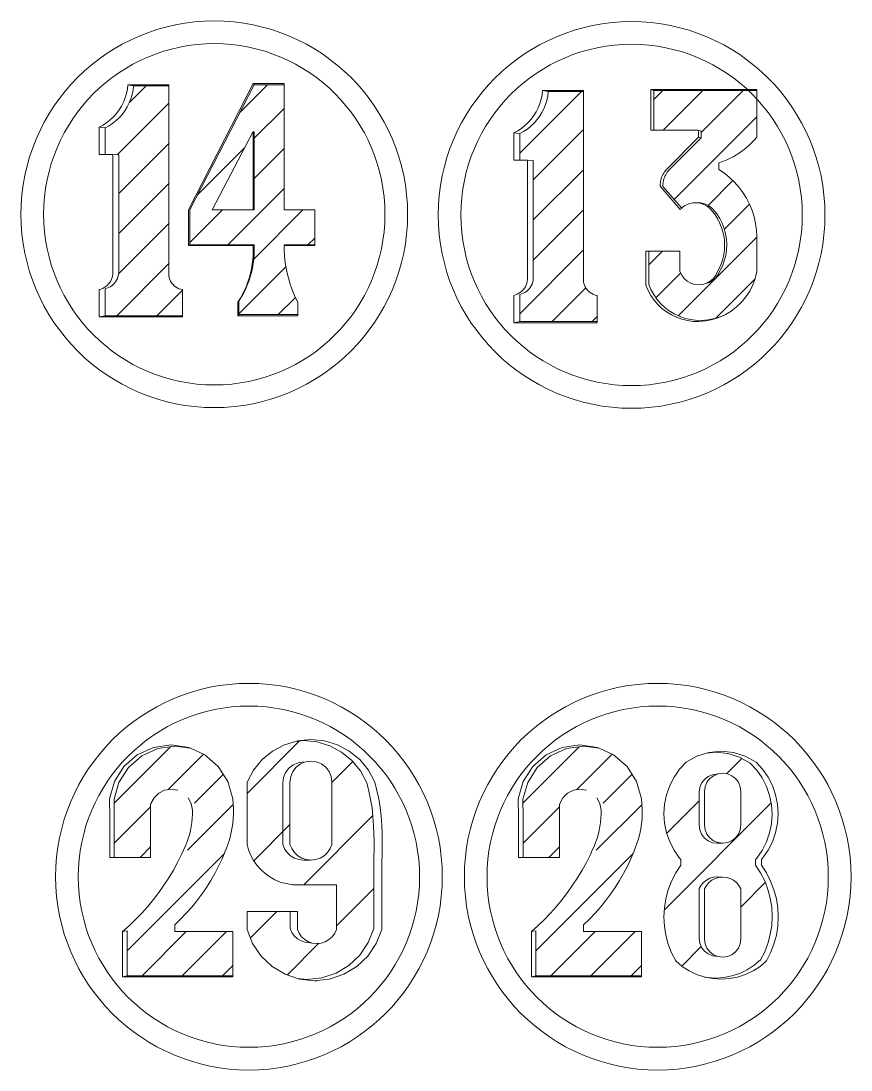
# Model space of a CAD drawing. Header units: inches. Extents: x 352 to 11605, y -941 to 2503.
# Drawn here: x 4864.13 to 4897.87, y 742.15 to 784.79 of the extents above; entities that cross this region are included whole.
import ezdxf

# ---------------------------------------------------------------- set-up
doc = ezdxf.new("R2010")
doc.units = ezdxf.units.IN
doc.header["$MEASUREMENT"] = 0
pattern_1 = [(45, (4354.5797, 1323.5204), (-0.8148213, 0.8148213), [])]

msp = doc.modelspace()

# ---------------------------------------------------------------- hatches: boundary and pattern name
at = {"lineweight": 20}
h = msp.add_hatch(dxfattribs=at)
h.set_pattern_fill('ANSI31', color=256, scale=9.218651)
h.set_pattern_definition(pattern_1)
h.paths.add_polyline_path([(4870.549, 773.909), (4870.48, 773.942), (4870.414, 773.983), (4870.355, 774.031), (4870.301, 774.086), (4870.254, 774.148), (4870.215, 774.214), (4870.184, 774.284), (4870.161, 774.358), (4870.147, 774.434), (4870.143, 774.511), (4870.143, 782.151), (4868.709, 782.151), (4868.688, 781.973), (4868.651, 781.797), (4868.6, 781.625), (4868.533, 781.458), (4868.452, 781.297), (4868.358, 781.144), (4868.251, 781), (4868.132, 780.865), (4868.001, 780.742), (4867.86, 780.63), (4867.71, 780.531), (4867.552, 780.445), (4867.552, 779.362), (4867.864, 779.362), (4868.102, 779.345), (4868.102, 774.541), (4868.092, 774.467), (4868.074, 774.394), (4868.049, 774.324), (4868.017, 774.256), (4867.977, 774.192), (4867.931, 774.133), (4867.879, 774.079), (4867.822, 774.031), (4867.76, 773.989), (4867.694, 773.954), (4867.624, 773.926), (4867.552, 773.905), (4867.552, 772.806), (4870.698, 772.806), (4870.698, 773.869), (4870.622, 773.884)])
h = msp.add_hatch(dxfattribs=at)
h.set_pattern_fill('ANSI31', color=256, scale=9.218651)
h.set_pattern_definition([(45, (4354.5797, 1323.5204), (-0.8148213, 0.8148213), [])])
h.paths.add_polyline_path([(4874.823, 782.199), (4873.606, 782.199), (4870.995, 777.114), (4870.995, 775.687), (4873.606, 775.687), (4873.607, 775.474), (4873.603, 775.291), (4873.589, 775.109), (4873.568, 774.928), (4873.537, 774.747), (4873.498, 774.569), (4873.45, 774.393), (4873.393, 774.219), (4873.328, 774.048), (4873.255, 773.881), (4873.174, 773.717), (4873.085, 773.558), (4872.988, 773.403), (4872.988, 772.853), (4875.378, 772.853), (4875.378, 773.361), (4875.291, 773.54), (4875.211, 773.723), (4875.139, 773.909), (4875.074, 774.098), (4875.016, 774.289), (4874.965, 774.482), (4874.922, 774.677), (4874.887, 774.873), (4874.859, 775.07), (4874.839, 775.269), (4874.827, 775.468), (4874.822, 775.687), (4876.072, 775.687), (4876.072, 777.108), (4874.823, 777.108)])
h.paths.add_polyline_path([(4873.574, 780.3), (4873.606, 780.275), (4873.606, 777.114), (4873.574, 777.108), (4871.908, 777.108)], flags=16)
h = msp.add_hatch(dxfattribs=at)
h.set_pattern_fill('ANSI31', color=256, scale=9.218651)
h.set_pattern_definition(pattern_1)
h.paths.add_polyline_path([(4887.402, 773.676), (4887.333, 773.709), (4887.267, 773.75), (4887.207, 773.798), (4887.154, 773.853), (4887.107, 773.915), (4887.068, 773.981), (4887.036, 774.051), (4887.014, 774.125), (4887, 774.201), (4886.996, 774.278), (4886.996, 781.918), (4885.562, 781.918), (4885.541, 781.74), (4885.504, 781.564), (4885.452, 781.392), (4885.386, 781.225), (4885.305, 781.064), (4885.211, 780.911), (4885.104, 780.767), (4884.984, 780.632), (4884.854, 780.509), (4884.713, 780.397), (4884.563, 780.298), (4884.405, 780.212), (4884.405, 779.129), (4884.717, 779.129), (4884.955, 779.112), (4884.955, 774.308), (4884.945, 774.234), (4884.927, 774.161), (4884.902, 774.091), (4884.869, 774.023), (4884.83, 773.96), (4884.784, 773.9), (4884.732, 773.846), (4884.675, 773.798), (4884.613, 773.756), (4884.547, 773.721), (4884.477, 773.693), (4884.405, 773.672), (4884.405, 772.573), (4887.551, 772.573), (4887.551, 773.636), (4887.475, 773.651)])
h = msp.add_hatch(dxfattribs=at)
h.set_pattern_fill('ANSI31', color=256, scale=9.218651)
h.set_pattern_definition(pattern_1)
h.paths.add_polyline_path([(4894.034, 781.966), (4889.849, 781.966), (4889.849, 780.345), (4891.674, 780.345), (4891.773, 780.316), (4891.773, 780.042), (4890.482, 778.738), (4890.402, 778.645), (4890.367, 778.594), (4890.335, 778.541), (4890.307, 778.486), (4890.283, 778.43), (4890.263, 778.371), (4890.247, 778.312), (4890.236, 778.251), (4890.225, 778.129), (4890.226, 778.067), (4890.985, 777.183), (4891.009, 777.207), (4891.104, 777.275), (4891.208, 777.33), (4891.318, 777.37), (4891.433, 777.395), (4891.549, 777.403), (4891.65, 777.403), (4891.766, 777.395), (4891.879, 777.371), (4891.988, 777.331), (4892.091, 777.277), (4892.185, 777.209), (4892.268, 777.128), (4892.409, 776.955), (4892.531, 776.767), (4892.633, 776.568), (4892.714, 776.36), (4892.773, 776.144), (4892.808, 775.923), (4892.821, 775.699), (4892.81, 775.476), (4892.776, 775.255), (4892.719, 775.039), (4892.64, 774.829), (4892.54, 774.629), (4892.468, 774.481), (4892.369, 774.351), (4892.244, 774.243), (4892.101, 774.163), (4892.005, 774.131), (4891.847, 774.081), (4891.682, 774.064), (4891.517, 774.081), (4891.358, 774.131), (4891.213, 774.212), (4891.088, 774.321), (4890.987, 774.452), (4890.915, 774.602), (4890.915, 775.435), (4889.647, 775.435), (4889.647, 774.08), (4889.737, 773.869), (4889.849, 773.668), (4889.981, 773.48), (4890.131, 773.306), (4890.298, 773.149), (4890.481, 773.01), (4890.677, 772.89), (4890.884, 772.791), (4891.101, 772.714), (4891.324, 772.659), (4891.551, 772.628), (4891.781, 772.62), (4892.057, 772.643), (4892.329, 772.697), (4892.593, 772.782), (4892.789, 772.871), (4892.998, 772.996), (4893.22, 773.167), (4893.422, 773.362), (4893.599, 773.578), (4893.751, 773.814), (4893.875, 774.065), (4893.97, 774.329), (4894.034, 774.602), (4894.034, 776.02), (4894.022, 776.293), (4893.987, 776.564), (4893.929, 776.831), (4893.848, 777.091), (4893.746, 777.345), (4893.622, 777.588), (4893.477, 777.82), (4893.314, 778.039), (4893.132, 778.242), (4892.934, 778.43), (4892.72, 778.6), (4892.492, 778.751), (4892.492, 779.029), (4892.641, 779.078), (4892.788, 779.135), (4892.931, 779.199), (4893.072, 779.27), (4893.208, 779.348), (4893.341, 779.433), (4893.469, 779.524), (4893.592, 779.621), (4893.711, 779.724), (4893.824, 779.833), (4893.932, 779.948), (4894.034, 780.067)])
h = msp.add_hatch(dxfattribs=at)
h.set_pattern_fill('ANSI31', color=256, scale=9.218651)
h.set_pattern_definition([(45, (4232.5109, 1323.5204), (-0.8148213, 0.8148213), [])])
h.paths.add_polyline_path([(4872.736, 747.777), (4870.378, 747.777), (4870.378, 748.054), (4870.619, 748.284), (4870.85, 748.523), (4871.071, 748.772), (4871.281, 749.029), (4871.481, 749.295), (4871.67, 749.569), (4871.847, 749.85), (4872.012, 750.139), (4872.166, 750.434), (4872.307, 750.735), (4872.435, 751.042), (4872.479, 751.161), (4872.551, 751.353), (4872.614, 751.549), (4872.666, 751.748), (4872.708, 751.949), (4872.74, 752.152), (4872.76, 752.356), (4872.77, 752.562), (4872.769, 752.767), (4872.758, 752.972), (4872.736, 753.177), (4872.538, 753.872), (4872.15, 754.483), (4871.606, 754.959), (4871.015, 755.231), (4870.397, 755.32), (4869.688, 755.218), (4869.037, 754.918), (4868.498, 754.447), (4868.115, 753.842), (4867.918, 753.153), (4867.925, 752.437), (4867.925, 750.789), (4869.401, 750.789), (4869.401, 752.955), (4869.539, 753.216), (4869.73, 753.402), (4869.969, 753.522), (4870.233, 753.563), (4870.397, 753.536), (4870.496, 753.522), (4870.501, 753.52), (4870.658, 753.495), (4870.894, 753.377), (4871.084, 753.192), (4871.208, 752.959), (4871.255, 752.699), (4871.255, 752.532), (4871.247, 752.365), (4871.231, 752.198), (4871.207, 752.033), (4871.175, 751.869), (4871.135, 751.706), (4871.088, 751.546), (4871.032, 751.388), (4870.969, 751.233), (4870.899, 751.082), (4870.821, 750.908), (4870.66, 750.589), (4870.487, 750.275), (4870.303, 749.969), (4870.107, 749.669), (4869.9, 749.377), (4869.683, 749.093), (4869.455, 748.818), (4869.217, 748.551), (4868.969, 748.293), (4868.711, 748.045), (4868.444, 747.806), (4868.444, 745.982), (4872.736, 745.982)])
h = msp.add_hatch(dxfattribs=at)
h.set_pattern_fill('ANSI31', color=256, scale=17)
h.set_pattern_definition([(45, (3921.7116, 1637.9632), (-1.502602, 1.502602), [])])
h.paths.add_polyline_path([(4878.467, 750.683), (4878.474, 750.811), (4878.484, 751.129), (4878.486, 751.446), (4878.479, 751.763), (4878.465, 752.081), (4878.439, 752.453), (4878.399, 752.8), (4878.344, 753.145), (4878.272, 753.487), (4878.185, 753.826), (4877.928, 754.306), (4877.581, 754.727), (4877.159, 755.072), (4876.678, 755.329), (4876.156, 755.487), (4875.614, 755.54), (4875.287, 755.508), (4874.842, 755.373), (4874.356, 755.114), (4873.93, 754.765), (4873.58, 754.34), (4873.32, 753.855), (4873.32, 751.323), (4873.383, 751.095), (4873.471, 750.875), (4873.584, 750.667), (4873.719, 750.473), (4873.876, 750.295), (4874.051, 750.136), (4874.243, 749.998), (4874.45, 749.882), (4874.669, 749.791), (4874.896, 749.725), (4875.13, 749.685), (4875.167, 749.683), (4876.64, 749.683), (4876.953, 749.672), (4876.953, 747.868), (4876.882, 747.709), (4876.78, 747.567), (4876.65, 747.451), (4876.499, 747.363), (4876.333, 747.309), (4876.159, 747.291), (4875.986, 747.309), (4875.683, 747.344), (4875.518, 747.397), (4875.369, 747.484), (4875.24, 747.599), (4875.139, 747.739), (4875.069, 747.897), (4875.069, 748.59), (4873.32, 748.59), (4873.32, 747.868), (4873.545, 747.295), (4873.889, 746.784), (4874.335, 746.359), (4874.863, 746.04), (4875.376, 745.867), (4875.755, 745.826), (4876.361, 745.892), (4876.939, 746.087), (4877.461, 746.403), (4877.903, 746.823), (4878.244, 747.329), (4878.467, 747.897)])
h.paths.add_polyline_path([(4876.588, 750.99), (4876.45, 750.86), (4876.286, 750.762), (4876.105, 750.702), (4875.916, 750.681), (4875.727, 750.702), (4875.546, 750.762), (4875.383, 750.86), (4875.244, 750.99), (4875.136, 751.147), (4875.064, 751.323), (4875.064, 753.855), (4875.093, 754.076), (4875.178, 754.281), (4875.314, 754.458), (4875.49, 754.593), (4875.696, 754.678), (4875.916, 754.707), (4876.137, 754.678), (4876.342, 754.593), (4876.519, 754.458), (4876.654, 754.281), (4876.739, 754.076), (4876.768, 753.855), (4876.768, 751.323), (4876.696, 751.147)], flags=16)
h = msp.add_hatch(dxfattribs=at)
h.set_pattern_fill('ANSI31', color=256, scale=9.218651)
h.set_pattern_definition([(45, (4249.1247, 1323.5204), (-0.8148213, 0.8148213), [])])
h.paths.add_polyline_path([(4889.35, 747.777), (4886.992, 747.777), (4886.992, 748.054), (4887.233, 748.284), (4887.464, 748.523), (4887.685, 748.772), (4887.895, 749.029), (4888.095, 749.295), (4888.283, 749.569), (4888.461, 749.85), (4888.626, 750.139), (4888.779, 750.434), (4888.921, 750.735), (4889.049, 751.042), (4889.093, 751.161), (4889.165, 751.353), (4889.228, 751.549), (4889.28, 751.748), (4889.322, 751.949), (4889.353, 752.152), (4889.374, 752.356), (4889.384, 752.562), (4889.383, 752.767), (4889.372, 752.972), (4889.35, 753.177), (4889.151, 753.872), (4888.764, 754.483), (4888.22, 754.959), (4887.629, 755.231), (4887.011, 755.32), (4886.302, 755.218), (4885.651, 754.918), (4885.112, 754.447), (4884.729, 753.842), (4884.532, 753.153), (4884.539, 752.437), (4884.539, 750.789), (4886.015, 750.789), (4886.015, 752.955), (4886.153, 753.216), (4886.344, 753.402), (4886.583, 753.522), (4886.847, 753.563), (4887.011, 753.536), (4887.11, 753.522), (4887.114, 753.52), (4887.272, 753.495), (4887.508, 753.377), (4887.697, 753.192), (4887.822, 752.959), (4887.869, 752.699), (4887.869, 752.532), (4887.861, 752.365), (4887.845, 752.198), (4887.821, 752.033), (4887.789, 751.869), (4887.749, 751.706), (4887.702, 751.546), (4887.646, 751.388), (4887.583, 751.233), (4887.513, 751.082), (4887.434, 750.908), (4887.274, 750.589), (4887.101, 750.275), (4886.917, 749.969), (4886.721, 749.669), (4886.514, 749.377), (4886.297, 749.093), (4886.069, 748.818), (4885.83, 748.551), (4885.582, 748.293), (4885.325, 748.045), (4885.058, 747.806), (4885.058, 745.982), (4889.35, 745.982)])
h = msp.add_hatch(dxfattribs=at)
h.set_pattern_fill('ANSI31', color=256, scale=17)
h.set_pattern_definition([(45, (3925.4013, 1637.9987), (-1.502602, 1.502602), [])])
h.paths.add_polyline_path([(4893.99, 750.71), (4894.034, 750.758), (4894.255, 751.075), (4894.432, 751.419), (4894.56, 751.784), (4894.638, 752.162), (4894.665, 752.548), (4894.638, 752.934), (4894.56, 753.313), (4894.432, 753.677), (4894.255, 754.021), (4894.034, 754.338), (4893.772, 754.623), (4893.337, 754.867), (4892.861, 755.018), (4892.364, 755.069), (4891.989, 755.03), (4891.606, 754.909), (4891.167, 754.662), (4890.902, 754.375), (4890.678, 754.055), (4890.5, 753.708), (4890.37, 753.339), (4890.292, 752.957), (4890.265, 752.567), (4890.292, 752.178), (4890.37, 751.795), (4890.5, 751.427), (4890.678, 751.08), (4890.902, 750.76), (4890.947, 750.711), (4890.947, 750.473), (4890.743, 750.159), (4890.574, 749.825), (4890.44, 749.476), (4890.343, 749.114), (4890.285, 748.745), (4890.265, 748.371), (4890.285, 747.997), (4890.343, 747.628), (4890.44, 747.266), (4890.574, 746.917), (4890.743, 746.583), (4891.003, 746.364), (4891.288, 746.18), (4891.594, 746.034), (4891.889, 745.937), (4892.029, 745.91), (4892.364, 745.888), (4892.7, 745.91), (4893.03, 745.973), (4893.349, 746.079), (4893.652, 746.224), (4893.934, 746.406), (4894.191, 746.623), (4894.359, 746.953), (4894.492, 747.299), (4894.587, 747.657), (4894.645, 748.023), (4894.665, 748.393), (4894.645, 748.763), (4894.587, 749.129), (4894.492, 749.487), (4894.359, 749.833), (4894.191, 750.163), (4893.99, 750.474)])
h.paths.add_polyline_path([(4892.955, 749.936), (4893.092, 749.865), (4893.213, 749.769), (4893.314, 749.652), (4893.39, 749.517), (4893.39, 747.47), (4893.365, 747.279), (4893.291, 747.101), (4893.174, 746.949), (4893.021, 746.831), (4892.844, 746.758), (4892.653, 746.733), (4892.462, 746.758), (4892.239, 746.795), (4892.063, 746.868), (4891.912, 746.984), (4891.796, 747.136), (4891.723, 747.312), (4891.698, 747.501), (4891.698, 749.528), (4891.774, 749.661), (4891.873, 749.777), (4891.993, 749.872), (4892.129, 749.943), (4892.276, 749.986), (4892.428, 750.001), (4892.653, 749.995), (4892.806, 749.98)], flags=16)
h.paths.add_polyline_path([(4892.844, 751.398), (4892.653, 751.373), (4892.428, 751.365), (4892.239, 751.39), (4892.063, 751.463), (4891.912, 751.579), (4891.796, 751.73), (4891.723, 751.907), (4891.698, 752.096), (4891.698, 753.447), (4891.723, 753.636), (4891.796, 753.812), (4891.912, 753.964), (4892.063, 754.08), (4892.239, 754.153), (4892.462, 754.187), (4892.653, 754.213), (4892.844, 754.187), (4893.021, 754.114), (4893.174, 753.997), (4893.291, 753.844), (4893.365, 753.666), (4893.39, 753.475), (4893.39, 752.11), (4893.365, 751.919), (4893.291, 751.741), (4893.174, 751.589), (4893.021, 751.471)], flags=16)

# ---------------------------------------------------------------- linework, layer by layer
for p, q in [((4873.606, 782.199), (4874.823, 782.199)), ((4889.731, 782.01), (4889.731, 780.345)), ((4889.849, 781.966), (4889.849, 780.345)), ((4867.552, 780.445), (4867.552, 779.362)), ((4889.731, 780.345), (4889.849, 780.345)), ((4889.849, 780.345), (4891.674, 780.345)), ((4891.674, 780.345), (4891.773, 780.316)), ((4891.773, 780.316), (4891.773, 780.042)), ((4873.574, 777.108), (4873.574, 780.3)), ((4884.405, 780.212), (4884.405, 779.129)), ((4892.005, 774.131), (4891.847, 774.081)), ((4867.552, 772.806), (4870.698, 772.806)), ((4884.405, 772.573), (4887.551, 772.573)), ((4892.499, 749.98), (4892.35, 749.936)), ((4892.653, 749.995), (4892.499, 749.98))]:
    msp.add_line(p, q, dxfattribs=at)
for points in [[(4867.309, 772.758), (4870.698, 772.758), (4870.698, 772.806), (4870.698, 773.869), (4870.622, 773.884), (4870.549, 773.909), (4870.48, 773.942), (4870.414, 773.983), (4870.355, 774.031), (4870.301, 774.086), (4870.254, 774.148), (4870.215, 774.214), (4870.184, 774.284), (4870.161, 774.358), (4870.147, 774.434), (4870.143, 774.511), (4870.143, 782.151), (4870.143, 782.196), (4868.477, 782.196), (4868.456, 782.016), (4868.419, 781.838), (4868.367, 781.664), (4868.3, 781.495), (4868.218, 781.333), (4868.123, 781.179), (4868.015, 781.033), (4867.894, 780.897), (4867.762, 780.772), (4867.62, 780.659), (4867.469, 780.559), (4867.309, 780.473), (4867.309, 779.362), (4867.552, 779.362), (4867.864, 779.362), (4867.864, 774.511), (4867.854, 774.436), (4867.836, 774.362), (4867.811, 774.291), (4867.778, 774.223), (4867.738, 774.159), (4867.692, 774.099), (4867.639, 774.044), (4867.582, 773.996), (4867.519, 773.953), (4867.452, 773.918), (4867.382, 773.889), (4867.309, 773.869), (4867.309, 772.758), (4867.552, 772.806), (4867.552, 773.905), (4867.624, 773.926), (4867.694, 773.954), (4867.76, 773.989), (4867.822, 774.031), (4867.879, 774.079), (4867.931, 774.133), (4867.977, 774.192), (4868.017, 774.256), (4868.049, 774.324), (4868.074, 774.394), (4868.092, 774.467), (4868.102, 774.541), (4868.102, 779.345), (4867.864, 779.362)], [(4867.309, 780.473), (4867.552, 780.445), (4867.71, 780.531), (4867.86, 780.63), (4868.001, 780.742), (4868.132, 780.865), (4868.251, 781), (4868.358, 781.144), (4868.452, 781.297), (4868.533, 781.458), (4868.6, 781.625), (4868.651, 781.797), (4868.688, 781.973), (4868.709, 782.151)], [(4868.477, 782.196), (4868.709, 782.151), (4870.143, 782.151)], [(4870.937, 775.668), (4870.937, 777.108), (4873.574, 782.243)], [(4874.823, 775.668), (4876.072, 775.668), (4876.072, 775.687), (4876.072, 777.108), (4874.823, 777.108), (4874.823, 782.199), (4874.823, 782.243), (4873.574, 782.243), (4873.606, 782.199), (4870.995, 777.114), (4870.995, 775.687)], [(4884.162, 772.525), (4887.551, 772.525), (4887.551, 772.573), (4887.551, 773.636), (4887.475, 773.651), (4887.402, 773.676), (4887.333, 773.709), (4887.267, 773.75), (4887.207, 773.798), (4887.154, 773.853), (4887.107, 773.915), (4887.068, 773.981), (4887.036, 774.051), (4887.014, 774.125), (4887, 774.201), (4886.996, 774.278), (4886.996, 781.918), (4886.996, 781.963), (4885.33, 781.963), (4885.309, 781.783), (4885.272, 781.605), (4885.22, 781.431), (4885.153, 781.262), (4885.071, 781.1), (4884.976, 780.946), (4884.868, 780.8), (4884.747, 780.664), (4884.615, 780.539), (4884.473, 780.426), (4884.322, 780.326), (4884.162, 780.24), (4884.162, 779.129), (4884.405, 779.129), (4884.717, 779.129), (4884.717, 774.278), (4884.707, 774.203), (4884.689, 774.129), (4884.664, 774.058), (4884.631, 773.99), (4884.591, 773.926), (4884.545, 773.866), (4884.492, 773.811), (4884.434, 773.763), (4884.372, 773.72), (4884.305, 773.685), (4884.235, 773.656), (4884.162, 773.636), (4884.162, 772.525), (4884.405, 772.573), (4884.405, 773.672), (4884.477, 773.693), (4884.547, 773.721), (4884.613, 773.756), (4884.675, 773.798), (4884.732, 773.846), (4884.784, 773.9), (4884.83, 773.96), (4884.869, 774.023), (4884.902, 774.091), (4884.927, 774.161), (4884.945, 774.234), (4884.955, 774.308), (4884.955, 779.112), (4884.717, 779.129)], [(4884.162, 780.24), (4884.405, 780.212), (4884.563, 780.298), (4884.713, 780.397), (4884.854, 780.509), (4884.984, 780.632), (4885.104, 780.767), (4885.211, 780.911), (4885.305, 781.064), (4885.386, 781.225), (4885.452, 781.392), (4885.504, 781.564), (4885.541, 781.74), (4885.562, 781.918)], [(4885.33, 781.963), (4885.562, 781.918), (4886.996, 781.918)], [(4893.22, 773.167), (4893.422, 773.362), (4893.599, 773.578), (4893.751, 773.814), (4893.875, 774.065), (4893.97, 774.329), (4894.034, 774.602), (4894.034, 776.02), (4894.022, 776.293), (4893.987, 776.564), (4893.929, 776.831), (4893.848, 777.091), (4893.746, 777.345), (4893.622, 777.588), (4893.477, 777.82), (4893.314, 778.039), (4893.132, 778.242), (4892.934, 778.43), (4892.72, 778.6), (4892.492, 778.751), (4892.492, 779.029), (4892.641, 779.078), (4892.788, 779.135), (4892.931, 779.199), (4893.072, 779.27), (4893.208, 779.348), (4893.341, 779.433), (4893.469, 779.524), (4893.592, 779.621), (4893.711, 779.724), (4893.824, 779.833), (4893.932, 779.948), (4894.034, 780.067), (4894.034, 781.966)], [(4891.674, 780.345), (4891.674, 780.067), (4891.773, 780.042), (4890.482, 778.738), (4890.402, 778.645), (4890.367, 778.594), (4890.335, 778.541), (4890.307, 778.486), (4890.283, 778.43), (4890.263, 778.371), (4890.247, 778.312), (4890.236, 778.251), (4890.225, 778.129), (4890.226, 778.067), (4890.985, 777.183)], [(4891.674, 780.067), (4890.37, 778.751), (4890.289, 778.657), (4890.254, 778.606), (4890.222, 778.552), (4890.194, 778.497), (4890.17, 778.439), (4890.149, 778.381), (4890.133, 778.32), (4890.121, 778.259), (4890.111, 778.135), (4890.112, 778.073), (4890.925, 777.125), (4890.985, 777.183), (4891.009, 777.207), (4891.104, 777.275), (4891.208, 777.33), (4891.318, 777.37), (4891.433, 777.395), (4891.549, 777.403)], [(4873.574, 775.668), (4870.937, 775.668), (4870.995, 775.687), (4873.606, 775.687)], [(4876.072, 775.687), (4874.843, 775.687), (4874.823, 775.668), (4874.827, 775.468), (4874.839, 775.269), (4874.859, 775.07), (4874.887, 774.873), (4874.922, 774.677), (4874.965, 774.482), (4875.016, 774.289), (4875.074, 774.098), (4875.139, 773.909), (4875.211, 773.723), (4875.291, 773.54), (4875.378, 773.361), (4875.378, 772.853), (4875.378, 772.806), (4872.949, 772.806), (4872.949, 773.361), (4873.047, 773.517), (4873.137, 773.678), (4873.219, 773.844), (4873.293, 774.013), (4873.358, 774.185), (4873.415, 774.361), (4873.464, 774.539), (4873.503, 774.719), (4873.534, 774.901), (4873.557, 775.084), (4873.57, 775.268), (4873.574, 775.452)], [(4873.574, 775.452), (4873.574, 775.668), (4873.606, 775.687), (4873.607, 775.474), (4873.603, 775.291), (4873.589, 775.109), (4873.568, 774.928), (4873.537, 774.747), (4873.498, 774.569), (4873.45, 774.393), (4873.393, 774.219), (4873.328, 774.048), (4873.255, 773.881), (4873.174, 773.717), (4873.085, 773.558), (4872.988, 773.403), (4872.988, 772.853)], [(4891.847, 774.081), (4891.682, 774.064), (4891.517, 774.081), (4891.358, 774.131), (4891.213, 774.212), (4891.088, 774.321), (4890.987, 774.452), (4890.915, 774.602), (4890.915, 775.435), (4889.647, 775.435), (4889.527, 775.435), (4889.527, 774.047), (4889.618, 773.833), (4889.731, 773.631), (4889.864, 773.441), (4890.016, 773.265), (4890.185, 773.107), (4890.369, 772.966), (4890.567, 772.845), (4890.776, 772.745), (4890.995, 772.667), (4891.22, 772.612), (4891.45, 772.581), (4891.682, 772.573), (4891.961, 772.596), (4892.236, 772.651), (4892.502, 772.736), (4892.758, 772.852), (4892.789, 772.871), (4892.998, 772.996), (4893.22, 773.167)], [(4889.647, 775.435), (4889.647, 774.08), (4889.737, 773.869), (4889.849, 773.668), (4889.981, 773.48), (4890.131, 773.306), (4890.298, 773.149), (4890.481, 773.01), (4890.677, 772.89), (4890.884, 772.791), (4891.101, 772.714), (4891.324, 772.659), (4891.551, 772.628), (4891.781, 772.62), (4892.057, 772.643), (4892.329, 772.697), (4892.593, 772.782), (4892.789, 772.871)], [(4872.949, 772.806), (4872.988, 772.853), (4875.378, 772.853)], [(4874.842, 755.373), (4875.287, 755.508), (4875.369, 755.533), (4875.916, 755.586), (4876.464, 755.533), (4876.991, 755.373), (4877.477, 755.114), (4877.903, 754.765), (4878.253, 754.34), (4878.513, 753.855), (4878.601, 753.513), (4878.673, 753.168), (4878.729, 752.819), (4878.77, 752.469), (4878.796, 752.093), (4878.81, 751.773), (4878.816, 751.452), (4878.815, 751.132), (4878.805, 750.811), (4878.798, 750.681), (4878.798, 747.868), (4878.572, 747.295), (4878.228, 746.784), (4877.782, 746.359), (4877.255, 746.04), (4876.671, 745.843), (4876.159, 745.787)], [(4867.737, 750.789), (4867.737, 752.453), (4867.73, 753.177), (4867.928, 753.872), (4868.315, 754.483), (4868.86, 754.959), (4869.517, 755.261), (4870.233, 755.365), (4870.949, 755.261), (4871.015, 755.231), (4871.606, 754.959), (4872.15, 754.483), (4872.538, 753.872), (4872.736, 753.177), (4872.758, 752.972), (4872.769, 752.767), (4872.77, 752.562), (4872.76, 752.356), (4872.74, 752.152), (4872.708, 751.949), (4872.666, 751.748), (4872.614, 751.549), (4872.551, 751.353), (4872.479, 751.161), (4872.435, 751.042), (4872.307, 750.735), (4872.166, 750.434), (4872.012, 750.139), (4871.847, 749.85), (4871.67, 749.569), (4871.481, 749.295), (4871.281, 749.029), (4871.071, 748.772), (4870.85, 748.523), (4870.619, 748.284), (4870.378, 748.054), (4870.378, 747.777), (4872.736, 747.777), (4872.736, 745.982), (4872.736, 745.935), (4868.261, 745.935)], [(4867.925, 750.789), (4867.925, 752.437), (4867.918, 753.153), (4868.115, 753.842), (4868.498, 754.447), (4869.037, 754.918), (4869.688, 755.218), (4870.397, 755.32), (4871.015, 755.231)], [(4874.842, 755.373), (4874.356, 755.114), (4873.93, 754.765), (4873.58, 754.34), (4873.32, 753.855), (4873.32, 751.323), (4873.383, 751.095), (4873.471, 750.875), (4873.584, 750.667), (4873.719, 750.473), (4873.876, 750.295), (4874.051, 750.136), (4874.243, 749.998), (4874.45, 749.882), (4874.669, 749.791), (4874.896, 749.725), (4875.13, 749.685), (4875.167, 749.683), (4875.366, 749.672), (4876.953, 749.672)], [(4875.376, 745.867), (4875.755, 745.826), (4876.361, 745.892), (4876.939, 746.087), (4877.461, 746.403), (4877.903, 746.823), (4878.244, 747.329), (4878.467, 747.897), (4878.467, 750.683), (4878.474, 750.811), (4878.484, 751.129), (4878.486, 751.446), (4878.479, 751.763), (4878.465, 752.081), (4878.439, 752.453), (4878.399, 752.8), (4878.344, 753.145), (4878.272, 753.487), (4878.185, 753.826), (4877.928, 754.306), (4877.581, 754.727), (4877.159, 755.072), (4876.678, 755.329), (4876.156, 755.487), (4875.614, 755.54), (4875.287, 755.508)], [(4884.35, 750.789), (4884.35, 752.453), (4884.344, 753.177), (4884.542, 753.872), (4884.929, 754.483), (4885.474, 754.959), (4886.131, 755.261), (4886.847, 755.365), (4887.562, 755.261), (4887.629, 755.231), (4888.22, 754.959), (4888.764, 754.483), (4889.151, 753.872), (4889.35, 753.177), (4889.372, 752.972), (4889.383, 752.767), (4889.384, 752.562), (4889.374, 752.356), (4889.353, 752.152), (4889.322, 751.949), (4889.28, 751.748), (4889.228, 751.549), (4889.165, 751.353), (4889.093, 751.161), (4889.049, 751.042), (4888.921, 750.735), (4888.779, 750.434), (4888.626, 750.139), (4888.461, 749.85), (4888.283, 749.569), (4888.095, 749.295), (4887.895, 749.029), (4887.685, 748.772), (4887.464, 748.523), (4887.233, 748.284), (4886.992, 748.054), (4886.992, 747.777), (4889.35, 747.777), (4889.35, 745.982), (4889.35, 745.935), (4884.875, 745.935)], [(4884.539, 750.789), (4884.539, 752.437), (4884.532, 753.153), (4884.729, 753.842), (4885.112, 754.447), (4885.651, 754.918), (4886.302, 755.218), (4887.011, 755.32), (4887.629, 755.231)], [(4890.947, 750.473), (4890.947, 750.711), (4890.902, 750.76), (4890.678, 751.08), (4890.5, 751.427), (4890.37, 751.795), (4890.292, 752.178), (4890.265, 752.567), (4890.292, 752.957), (4890.37, 753.339), (4890.5, 753.708), (4890.678, 754.055), (4890.902, 754.375), (4891.167, 754.662), (4891.606, 754.909), (4891.989, 755.03), (4892.087, 755.061)], [(4891.889, 745.937), (4892.029, 745.91), (4892.364, 745.888), (4892.7, 745.91), (4893.03, 745.973), (4893.349, 746.079), (4893.652, 746.224), (4893.934, 746.406), (4894.191, 746.623), (4894.359, 746.953), (4894.492, 747.299), (4894.587, 747.657), (4894.645, 748.023), (4894.665, 748.393), (4894.645, 748.763), (4894.587, 749.129), (4894.492, 749.487), (4894.359, 749.833), (4894.191, 750.163), (4893.99, 750.474), (4893.99, 750.71), (4894.034, 750.758), (4894.255, 751.075), (4894.432, 751.419), (4894.56, 751.784), (4894.638, 752.162), (4894.665, 752.548), (4894.638, 752.934), (4894.56, 753.313), (4894.432, 753.677), (4894.255, 754.021), (4894.034, 754.338), (4893.772, 754.623), (4893.337, 754.867), (4892.861, 755.018), (4892.364, 755.069), (4891.989, 755.03)], [(4894.229, 750.473), (4894.229, 750.711), (4894.274, 750.76), (4894.497, 751.08), (4894.676, 751.427), (4894.805, 751.795), (4894.884, 752.178), (4894.911, 752.567), (4894.884, 752.957), (4894.805, 753.339), (4894.676, 753.708), (4894.497, 754.055), (4894.274, 754.375), (4894.009, 754.662), (4893.57, 754.909), (4893.089, 755.061), (4892.588, 755.113), (4892.087, 755.061)], [(4875.614, 754.67), (4875.395, 754.641), (4875.192, 754.556), (4875.017, 754.422), (4874.883, 754.248), (4874.799, 754.044), (4874.77, 753.826), (4874.77, 751.318), (4874.841, 751.144), (4874.948, 750.988), (4875.086, 750.859), (4875.247, 750.763), (4875.426, 750.703), (4875.614, 750.683), (4875.916, 750.681), (4876.105, 750.702), (4876.286, 750.762), (4876.45, 750.86), (4876.588, 750.99), (4876.696, 751.147), (4876.768, 751.323), (4876.768, 753.855)], [(4876.768, 753.855), (4876.739, 754.076), (4876.654, 754.281), (4876.519, 754.458), (4876.342, 754.593), (4876.137, 754.678), (4875.916, 754.707), (4875.696, 754.678), (4875.49, 754.593), (4875.314, 754.458), (4875.178, 754.281), (4875.093, 754.076), (4875.064, 753.855), (4875.064, 751.323), (4875.136, 751.147), (4875.244, 750.99), (4875.383, 750.86), (4875.546, 750.762), (4875.727, 750.702), (4875.916, 750.681)], [(4892.462, 754.187), (4892.284, 754.114), (4892.131, 753.997), (4892.014, 753.844), (4891.94, 753.666), (4891.915, 753.475), (4891.915, 752.11), (4891.94, 751.919), (4892.014, 751.741), (4892.131, 751.589), (4892.284, 751.471), (4892.462, 751.398), (4892.653, 751.373)], [(4867.737, 750.789), (4867.925, 750.789), (4869.402, 750.789), (4869.402, 752.909), (4869.415, 752.982), (4869.541, 753.218), (4869.732, 753.405), (4869.971, 753.524), (4870.235, 753.565), (4870.399, 753.538), (4870.499, 753.524), (4870.503, 753.522)], [(4884.35, 750.789), (4884.539, 750.789), (4886.016, 750.789), (4886.016, 752.909), (4886.029, 752.982), (4886.155, 753.218), (4886.346, 753.405), (4886.585, 753.524), (4886.849, 753.565), (4887.013, 753.538), (4887.113, 753.524), (4887.117, 753.522)], [(4870.926, 753.216), (4871.051, 752.981), (4871.099, 752.718), (4871.099, 752.549), (4871.091, 752.38), (4871.075, 752.212), (4871.051, 752.045), (4871.019, 751.879), (4870.978, 751.715), (4870.93, 751.554), (4870.874, 751.394), (4870.811, 751.238), (4870.74, 751.085), (4870.661, 750.909), (4870.498, 750.587), (4870.324, 750.27), (4870.138, 749.961), (4869.94, 749.658), (4869.731, 749.363), (4869.512, 749.077), (4869.281, 748.798), (4869.041, 748.529), (4868.79, 748.268), (4868.53, 748.017), (4868.261, 747.777), (4868.261, 745.935), (4868.444, 745.982), (4872.736, 745.982)], [(4887.54, 753.216), (4887.665, 752.981), (4887.713, 752.718), (4887.713, 752.549), (4887.705, 752.38), (4887.689, 752.212), (4887.665, 752.045), (4887.633, 751.879), (4887.592, 751.715), (4887.544, 751.554), (4887.488, 751.394), (4887.425, 751.238), (4887.354, 751.085), (4887.274, 750.909), (4887.112, 750.587), (4886.938, 750.27), (4886.751, 749.961), (4886.554, 749.658), (4886.345, 749.363), (4886.125, 749.077), (4885.895, 748.798), (4885.655, 748.529), (4885.404, 748.268), (4885.144, 748.017), (4884.875, 747.777), (4884.875, 745.935), (4885.058, 745.982), (4889.35, 745.982)], [(4890.947, 750.473), (4890.743, 750.159), (4890.574, 749.825), (4890.44, 749.476), (4890.343, 749.114), (4890.285, 748.745), (4890.265, 748.371), (4890.285, 747.997), (4890.343, 747.628), (4890.44, 747.266), (4890.574, 746.917), (4890.743, 746.583), (4891.003, 746.364), (4891.288, 746.18), (4891.594, 746.034), (4891.889, 745.937), (4891.916, 745.928)], [(4891.916, 745.928), (4892.249, 745.863), (4892.588, 745.842), (4892.927, 745.863), (4893.26, 745.928), (4893.582, 746.034), (4893.888, 746.18), (4894.173, 746.364), (4894.433, 746.583), (4894.602, 746.917), (4894.736, 747.266), (4894.833, 747.628), (4894.891, 747.997), (4894.911, 748.371), (4894.891, 748.745), (4894.833, 749.114), (4894.736, 749.476), (4894.602, 749.825), (4894.433, 750.159), (4894.229, 750.473)], [(4876.159, 747.291), (4876.333, 747.309), (4876.499, 747.363), (4876.65, 747.451), (4876.78, 747.567), (4876.882, 747.709), (4876.953, 747.868), (4876.953, 749.672), (4876.64, 749.683), (4875.167, 749.683)], [(4892.35, 749.936), (4892.213, 749.865), (4892.092, 749.769), (4891.991, 749.652), (4891.915, 749.517), (4891.915, 747.47), (4891.94, 747.279), (4892.014, 747.101), (4892.131, 746.949), (4892.284, 746.831), (4892.462, 746.758)], [(4876.059, 745.776), (4875.446, 745.843), (4875.376, 745.867), (4874.863, 746.04), (4874.335, 746.359), (4873.889, 746.784), (4873.545, 747.295), (4873.32, 747.868), (4873.32, 748.59), (4875.069, 748.59), (4875.366, 748.59), (4875.366, 747.868), (4875.437, 747.709), (4875.539, 747.567), (4875.669, 747.451), (4875.82, 747.363), (4875.986, 747.309)], [(4876.159, 747.291), (4875.986, 747.309), (4875.683, 747.344), (4875.518, 747.397), (4875.369, 747.484), (4875.24, 747.599), (4875.139, 747.739), (4875.069, 747.897), (4875.069, 748.59)], [(4868.261, 747.777), (4868.444, 747.806), (4868.444, 745.982)], [(4884.875, 747.777), (4885.058, 747.806), (4885.058, 745.982)]]:
    msp.add_lwpolyline(points, dxfattribs=at)
for points in [[(4889.849, 781.966), (4894.034, 781.966), (4894.034, 782.01), (4889.731, 782.01)], [(4871.908, 777.108), (4873.574, 780.3), (4873.606, 780.275), (4873.606, 777.114), (4873.574, 777.108)], [(4891.766, 777.395), (4891.65, 777.403), (4891.549, 777.403), (4891.666, 777.395), (4891.781, 777.37), (4891.891, 777.33), (4891.995, 777.275), (4892.09, 777.207), (4892.174, 777.125), (4892.316, 776.95), (4892.44, 776.761), (4892.543, 776.56), (4892.624, 776.349), (4892.683, 776.131), (4892.72, 775.908), (4892.732, 775.682), (4892.721, 775.457), (4892.687, 775.233), (4892.63, 775.015), (4892.55, 774.804), (4892.448, 774.602), (4892.376, 774.452), (4892.275, 774.321), (4892.15, 774.212), (4892.005, 774.131), (4892.101, 774.163), (4892.244, 774.243), (4892.369, 774.351), (4892.468, 774.481), (4892.54, 774.629), (4892.64, 774.829), (4892.719, 775.039), (4892.776, 775.255), (4892.81, 775.476), (4892.821, 775.699), (4892.808, 775.923), (4892.773, 776.144), (4892.714, 776.36), (4892.633, 776.568), (4892.531, 776.767), (4892.409, 776.955), (4892.268, 777.128), (4892.185, 777.209), (4892.091, 777.277), (4891.988, 777.331), (4891.879, 777.371)], [(4892.239, 751.39), (4892.063, 751.463), (4891.912, 751.579), (4891.796, 751.73), (4891.723, 751.907), (4891.698, 752.096), (4891.698, 753.447), (4891.723, 753.636), (4891.796, 753.812), (4891.912, 753.964), (4892.063, 754.08), (4892.239, 754.153), (4892.462, 754.187), (4892.653, 754.213), (4892.844, 754.187), (4893.021, 754.114), (4893.174, 753.997), (4893.291, 753.844), (4893.365, 753.666), (4893.39, 753.475), (4893.39, 752.11), (4893.365, 751.919), (4893.291, 751.741), (4893.174, 751.589), (4893.021, 751.471), (4892.844, 751.398), (4892.653, 751.373), (4892.428, 751.365)], [(4893.174, 746.949), (4893.291, 747.101), (4893.365, 747.279), (4893.39, 747.47), (4893.39, 749.517), (4893.314, 749.652), (4893.213, 749.769), (4893.092, 749.865), (4892.955, 749.936), (4892.806, 749.98), (4892.653, 749.995), (4892.428, 750.001), (4892.276, 749.986), (4892.129, 749.943), (4891.993, 749.872), (4891.873, 749.777), (4891.774, 749.661), (4891.698, 749.528), (4891.698, 747.501), (4891.723, 747.312), (4891.796, 747.136), (4891.912, 746.984), (4892.063, 746.868), (4892.239, 746.795), (4892.462, 746.758), (4892.653, 746.733), (4892.844, 746.758), (4893.021, 746.831)], [(4876.159, 745.776), (4876.159, 745.787), (4876.059, 745.776)]]:
    msp.add_lwpolyline(points, close=True, dxfattribs=at)
for centre, radius in [((4871.989, 776.932), 7.858), ((4888.95, 776.906), 7.858), ((4871.989, 776.932), 6.936), ((4888.95, 776.906), 6.936), ((4873.397, 750.008), 7.858), ((4890.01, 750.008), 7.858), ((4873.397, 750.008), 6.936), ((4890.01, 750.008), 6.936)]:
    msp.add_circle(centre, radius, dxfattribs=at)

doc.saveas('drawing.dxf')
